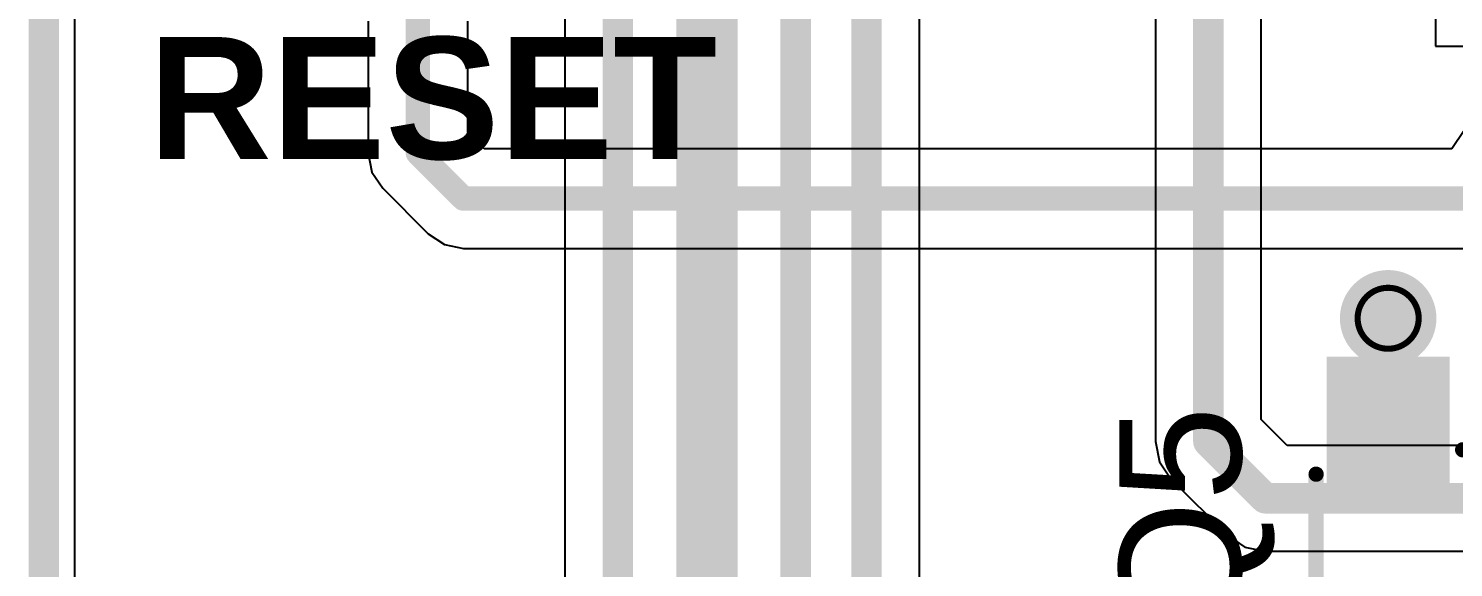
# Model space of a CAD drawing. Header units: inches. Extents: x -46 to 312, y 0 to 111.
# Drawn here: x -44.13 to -32.27, y 30.56 to 35.05 of the extents above; entities that cross this region are included whole.
import ezdxf

# ---------------------------------------------------------------- set-up
doc = ezdxf.new("R2010")
doc.units = ezdxf.units.IN
for name, color, linetype in [('Board Outline', 216, 'Continuous'), ('Bottom Layer', 5, 'Continuous'), ('Bottom Solder', 6, 'Continuous'), ('Drill Drawing', 1, 'Continuous'), ('Top Layer', 1, 'Continuous'), ('Top Overlay', 2, 'Continuous'), ('Top Paste', 8, 'Continuous'), ('Top Solder', 216, 'Continuous'), ('Via Holes', 16, 'Continuous')]:
    doc.layers.add(name, color=color, linetype=linetype)
doc.styles.add('Arial', font='', dxfattribs={"height": 0.2})
doc.styles.add('Arial_Bold', font='', dxfattribs={"height": 0.2})
doc.styles.get('Arial').set_extended_font_data('Arial')
doc.styles.get('Arial_Bold').set_extended_font_data('Arial', bold=True)

# ---------------------------------------------------------------- blocks, each defined once
blk = doc.blocks.new('SOT_23_34')
at = {"layer": 'Top Layer'}
for points in [[(-0.41000045, 1.46000089), (0.41000045, 1.46000089), (0.41000045, 0.54000019), (-0.41000045, 0.54000019)], [(-1.36000109, -0.54000019), (-0.54000019, -0.54000019), (-0.54000019, -1.46000089), (-1.36000109, -1.46000089)], [(0.54000019, -0.54000019), (1.36000109, -0.54000019), (1.36000109, -1.46000089), (0.54000019, -1.46000089)]]:
    blk.add_hatch(color=1, dxfattribs=at).paths.add_polyline_path(points)
at = {"layer": 'Top Paste'}
for points in [[(-0.41000045, 1.46000089), (0.41000045, 1.46000089), (0.41000045, 0.54000019), (-0.41000045, 0.54000019)], [(-1.36000109, -0.54000019), (-0.54000019, -0.54000019), (-0.54000019, -1.46000089), (-1.36000109, -1.46000089)], [(0.54000019, -0.54000019), (1.36000109, -0.54000019), (1.36000109, -1.46000089), (0.54000019, -1.46000089)]]:
    blk.add_hatch(color=8, dxfattribs=at).paths.add_polyline_path(points)
at = {"layer": 'Top Solder'}
for points in [[(-0.51160045, 1.56160089), (0.51160045, 1.56160089), (0.51160045, 0.43840019), (-0.51160045, 0.43840019)], [(-1.46160109, -0.43840019), (-0.43840019, -0.43840019), (-0.43840019, -1.56160089), (-1.46160109, -1.56160089)], [(0.43840019, -0.43840019), (1.46160109, -0.43840019), (1.46160109, -1.56160089), (0.43840019, -1.56160089)]]:
    blk.add_hatch(color=216, dxfattribs=at).paths.add_polyline_path(points)
at = {"layer": 'Top Overlay'}
for points in [[(-1.5494, 0.8128, 0.127, 0.127, 0), (-1.5494, -0.5841999999999999, 0.127, 0.127, 0)], [(-0.5588, 0.8128, 0.127, 0.127, 0), (-1.5494, 0.8128, 0.127, 0.127, 0)], [(1.5494, 0.8128, 0.127, 0.127, 0), (0.5588, 0.8128, 0.127, 0.127, 0)], [(1.5494, 0.8128, 0.127, 0.127, 0), (1.5494, -0.5841999999999999, 0.127, 0.127, 0)], [(0.3302, -0.7874, 0.127, 0.127, 0), (-0.3302, -0.7874, 0.127, 0.127, 0)], [(-1.5494, -1.1684, 0.127, 0.127, 0), (-1.6764, -1.0414, 0.127, 0.127, 0)], [(-1.6764, -1.0414, 0.127, 0.127, 0), (-1.6764, -1.2954, 0.127, 0.127, 0)], [(-1.5494, -1.1684, 0.127, 0.127, 0), (-1.6764, -1.2954, 0.127, 0.127, 0)]]:
    blk.add_lwpolyline(points, format="xyseb", dxfattribs=at)
for points in [[(-1.58115, 0.8128, 0.0635, 0.0635, 1), (-1.51765, 0.8128, 0.0635, 0.0635, 1)], [(-1.58115, 0.8128, 0.0635, 0.0635, 1), (-1.51765, 0.8128, 0.0635, 0.0635, 1)], [(-0.5905499999999999, 0.8128, 0.0635, 0.0635, 1), (-0.52705, 0.8128, 0.0635, 0.0635, 1)], [(0.52705, 0.8128, 0.0635, 0.0635, 1), (0.5905499999999999, 0.8128, 0.0635, 0.0635, 1)], [(1.51765, 0.8128, 0.0635, 0.0635, 1), (1.58115, 0.8128, 0.0635, 0.0635, 1)], [(1.51765, 0.8128, 0.0635, 0.0635, 1), (1.58115, 0.8128, 0.0635, 0.0635, 1)], [(-1.58115, -0.5841999999999999, 0.0635, 0.0635, 1), (-1.51765, -0.5841999999999999, 0.0635, 0.0635, 1)], [(1.51765, -0.5841999999999999, 0.0635, 0.0635, 1), (1.58115, -0.5841999999999999, 0.0635, 0.0635, 1)], [(-0.36195, -0.7874, 0.0635, 0.0635, 1), (-0.29845, -0.7874, 0.0635, 0.0635, 1)], [(0.29845, -0.7874, 0.0635, 0.0635, 1), (0.36195, -0.7874, 0.0635, 0.0635, 1)], [(-1.70815, -1.0414, 0.0635, 0.0635, 1), (-1.64465, -1.0414, 0.0635, 0.0635, 1)], [(-1.70815, -1.0414, 0.0635, 0.0635, 1), (-1.64465, -1.0414, 0.0635, 0.0635, 1)], [(-1.58115, -1.1684, 0.0635, 0.0635, 1), (-1.51765, -1.1684, 0.0635, 0.0635, 1)], [(-1.58115, -1.1684, 0.0635, 0.0635, 1), (-1.51765, -1.1684, 0.0635, 0.0635, 1)], [(-1.70815, -1.2954, 0.0635, 0.0635, 1), (-1.64465, -1.2954, 0.0635, 0.0635, 1)], [(-1.70815, -1.2954, 0.0635, 0.0635, 1), (-1.64465, -1.2954, 0.0635, 0.0635, 1)]]:
    blk.add_lwpolyline(points, format="xyseb", close=True, dxfattribs=at)

msp = doc.modelspace()

# ---------------------------------------------------------------- hatches: boundary and pattern name
at = {"layer": 'Bottom Layer'}
h = msp.add_hatch(color=5, dxfattribs=at)
edge = h.paths.add_edge_path()
edge.add_arc((-32.81404155999999, 32.639), 0.2999994, 0, 360)
at = {"layer": 'Bottom Solder'}
h = msp.add_hatch(color=6, dxfattribs=at)
edge = h.paths.add_edge_path()
edge.add_arc((-32.81404155999999, 32.639), 0.4015993999999999, 0, 360)
at = {"layer": 'Top Layer'}
h = msp.add_hatch(color=1, dxfattribs=at)
edge = h.paths.add_edge_path()
edge.add_arc((-32.81404155999999, 32.639), 0.2999994, 0, 360)
at = {"layer": 'Top Solder'}
h = msp.add_hatch(color=216, dxfattribs=at)
edge = h.paths.add_edge_path()
edge.add_arc((-32.81404155999999, 32.639), 0.4015993999999999, 0, 360)
at = {"layer": 'Via Holes'}
h = msp.add_hatch(color=7, dxfattribs=at)
edge = h.paths.add_edge_path()
edge.add_arc((-32.81404155999999, 32.639), 0.1499997, 0, 360)

# ---------------------------------------------------------------- linework, layer by layer
at = {"layer": 'Board Outline'}
msp.add_lwpolyline([(-44.0000009, 43.97461105999999, 0.254, 0.254, 0), (-43.99999836, 3.00003718, 0.254, 0.254, 0)], format="xyseb", dxfattribs=at)
at = {"layer": 'Bottom Layer'}
for p, q in [((-43.7410225, 3.00001432), (-43.74103774, 43.7156479)), ((-36.714176, 23.28004234), (-36.714176, 38.82012047999999)), ((-39.66366464, 36.6875187), (-39.66366464, 24.60835566)), ((-34.74995844, 35.89539938), (-34.74995844, 31.61223039999999)), ((-33.86944204, 31.79459224), (-33.86944204, 35.89539938)), ((-33.6550254, 31.5801756), (-33.86944204, 31.79459224)), ((-34.74995844, 31.61223039999999), (-34.71644568, 31.44374966)), ((-32.05431231999999, 31.5801756), (-33.6550254, 31.5801756)), ((-34.71644568, 31.44374966), (-34.62101026, 31.30092038)), ((-34.62101026, 31.30092038), (-34.14869726, 30.82860738)), ((-34.14869726, 30.82860738), (-34.00586798, 30.73317196)), ((-34.00586798, 30.73317196), (-33.83738724, 30.6996592)), ((-33.83738724, 30.6996592), (-23.79711014, 30.6996592))]:
    msp.add_line(p, q, dxfattribs=at)
for points in [[(-38.48170612, 22.55246442, 0.508, 0.508, 0), (-38.48170612, 41.47374483999999, 0.508, 0.508, 0)], [(-37.7444, 22.88910078, 0.254, 0.254, 0), (-37.7444, 39.69107632, 0.254, 0.254, 0)], [(-37.1544342, 23.0976805, 0.254, 0.254, 0), (-37.1544342, 39.00248232, 0.254, 0.254, 0)], [(-39.22340644, 22.31940418, 0.254, 0.254, 0), (-39.22340644, 37.10257756, 0.254, 0.254, 0)], [(-34.30970024, 31.61223039999999, 0.254, 0.254, 0), (-34.30970024, 36.31045824, 0.254, 0.254, 0)], [(-34.30970024, 31.61223039999999, 0.254, 0.254, 0), (-33.83738724, 31.1399174, 0.254, 0.254, 0)], [(-33.83738724, 31.1399174, 0.254, 0.254, 0), (-23.6147483, 31.1399174, 0.254, 0.254, 0)]]:
    msp.add_lwpolyline(points, format="xyseb", dxfattribs=at)
for points in [[(-34.37320024, 31.61223039999999, 0.127, 0.127, 1), (-34.24620024, 31.61223039999999, 0.127, 0.127, 1)], [(-34.37320024, 31.61223039999999, 0.127, 0.127, 1), (-34.24620024, 31.61223039999999, 0.127, 0.127, 1)], [(-33.90088724, 31.1399174, 0.127, 0.127, 1), (-33.77388724, 31.1399174, 0.127, 0.127, 1)], [(-33.90088724, 31.1399174, 0.127, 0.127, 1), (-33.77388724, 31.1399174, 0.127, 0.127, 1)]]:
    msp.add_lwpolyline(points, format="xyseb", close=True, dxfattribs=at)
at = {"layer": 'Drill Drawing'}
for points in [[(-32.56004155999999, 32.639, 0.0508, 0.0508, 1), (-33.06804156, 32.639, 0.0508, 0.0508, 1)], [(-33.08074156, 32.639, 0.0254, 0.0254, 1), (-33.05534156, 32.639, 0.0254, 0.0254, 1)], [(-32.57274156, 32.639, 0.0254, 0.0254, 1), (-32.54734156, 32.639, 0.0254, 0.0254, 1)]]:
    msp.add_lwpolyline(points, format="xyseb", close=True, dxfattribs=at)
at = {"layer": 'Top Layer'}
for p, q in [((-43.7410225, 3.00001432), (-43.74103774, 43.7156479)), ((-32.42021202, 35.90565844), (-32.42021202, 34.90565789999999)), ((-41.30116453999999, 35.11279998), (-41.30116453999999, 34.01501451999999)), ((-40.47243873999999, 34.18664994), (-40.47243873999999, 35.11279998)), ((-32.42021202, 34.90565789999999), (-32.1768343, 34.90565789999999)), ((-40.33575118, 34.04996238), (-40.47243873999999, 34.18664994)), ((-32.18294299999999, 34.20236492), (-32.28477414, 34.04996238)), ((-32.28477414, 34.04996238), (-40.33575118, 34.04996238)), ((-41.30116453999999, 34.01501451999999), (-41.26962282, 33.85644486)), ((-41.26962282, 33.85644486), (-41.1798008, 33.72201536)), ((-41.1798008, 33.72201536), (-40.80038576, 33.34260032)), ((-40.80038576, 33.34260032), (-40.66595626, 33.2527783)), ((-40.66595626, 33.2527783), (-40.5073866, 33.22123658)), ((-40.5073866, 33.22123658), (-31.42864935999999, 33.22123658))]:
    msp.add_line(p, q, dxfattribs=at)
for points in [[(-40.88680164, 34.01501451999999, 0.2032, 0.2032, 0), (-40.88680164, 36.0426, 0.2032, 0.2032, 0)], [(-40.88680164, 34.01501451999999, 0.2032, 0.2032, 0), (-40.5073866, 33.63559948, 0.2032, 0.2032, 0)], [(-40.5073866, 33.63559948, 0.2032, 0.2032, 0), (-31.20649588, 33.63559948, 0.2032, 0.2032, 0)], [(-32.81404155999999, 31.76137412, 0.3809999999999999, 0.3809999999999999, 0), (-32.81404155999999, 32.639, 0.3809999999999999, 0.3809999999999999, 0)]]:
    msp.add_lwpolyline(points, format="xyseb", dxfattribs=at)
for points in [[(-40.93760164, 34.01501451999999, 0.1016, 0.1016, 1), (-40.83600164, 34.01501451999999, 0.1016, 0.1016, 1)], [(-40.93760164, 34.01501451999999, 0.1016, 0.1016, 1), (-40.83600164, 34.01501451999999, 0.1016, 0.1016, 1)], [(-40.5581866, 33.63559948, 0.1016, 0.1016, 1), (-40.45658659999999, 33.63559948, 0.1016, 0.1016, 1)], [(-40.5581866, 33.63559948, 0.1016, 0.1016, 1), (-40.45658659999999, 33.63559948, 0.1016, 0.1016, 1)], [(-32.90929156, 32.639, 0.1905, 0.1905, 1), (-32.71879156, 32.639, 0.1905, 0.1905, 1)], [(-32.90929156, 31.76137412, 0.1905, 0.1905, 1), (-32.71879156, 31.76137412, 0.1905, 0.1905, 1)]]:
    msp.add_lwpolyline(points, format="xyseb", close=True, dxfattribs=at)

# ---------------------------------------------------------------- block references
at = {"rotation": 180}
msp.add_blockref('SOT_23_34', (-31.86404092, 30.75635961999999), dxfattribs=at)

# ---------------------------------------------------------------- texts
at = {"layer": 'Top Overlay'}
for s, rotation, style, p in [('RESET', 360, 'Arial_Bold', (-43.1281967, 33.9648292)), ('Q5', 90, 'Arial', (-34.0361651, 30.0146085))]:
    msp.add_text(s, height=1.016, rotation=rotation, dxfattribs=dict(at, style=style)).set_placement(p)

doc.saveas('drawing.dxf')
